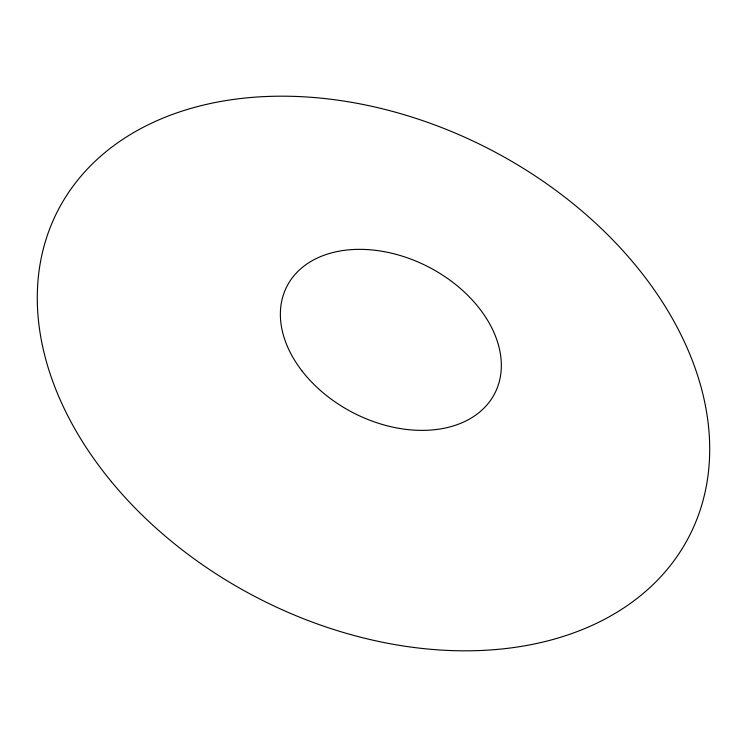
<?xml version="1.0" encoding="UTF-8"?>
<svg xmlns="http://www.w3.org/2000/svg" width="747" height="747" viewBox="0 0 747 747"><rect width="100%" height="100%" fill="white"/><g stroke="black" fill="none" stroke-linecap="round" stroke-linejoin="round"><path stroke-width="1.12" d="M302.208 371.184A116.896 82.067 27.3 0 0 492.292 397.74A116.896 82.067 27.3 0 0 378.038 250.656A116.896 82.067 27.3 0 0 302.208 371.184M111.424 481.712A355.198 252.561 27.3 0 0 686.932 540.529A355.198 252.561 27.3 0 0 322.097 98.268A355.198 252.561 27.3 0 0 111.424 481.712"/></g></svg>
